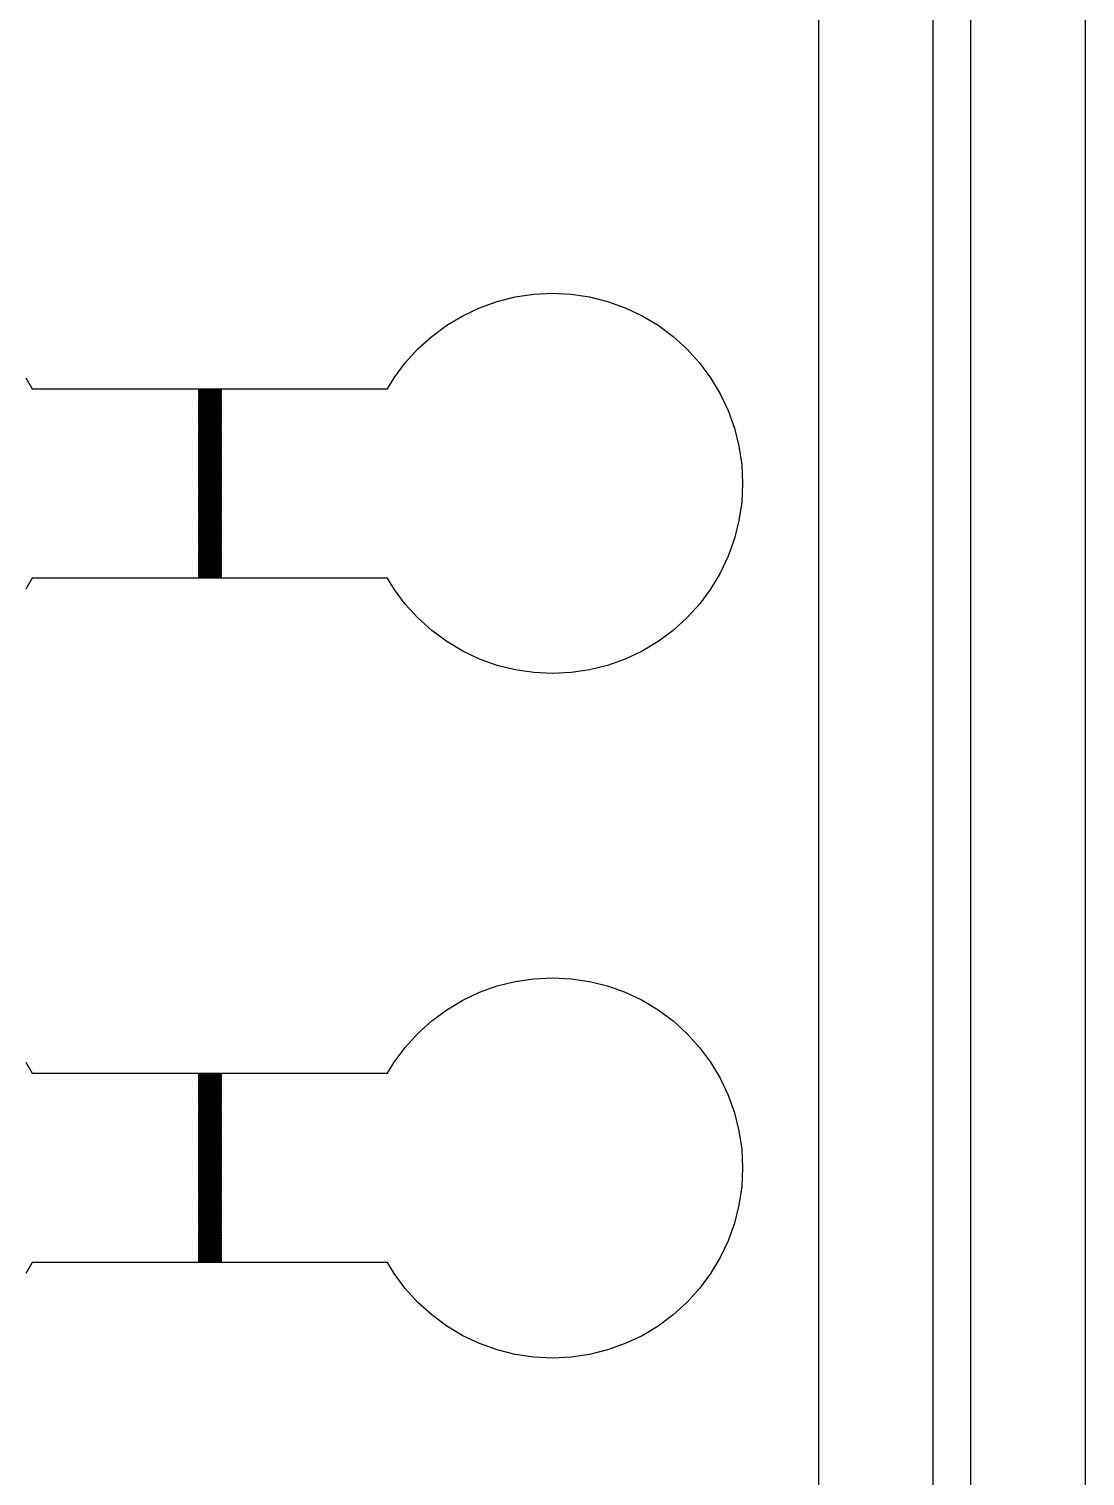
# Model space of a CAD drawing. Extents: x -16 to 132, y -40 to 113.
# Drawn here: x 98.81 to 113, y 37.27 to 56.73 of the extents above; entities that cross this region are included whole.
import ezdxf

# ---------------------------------------------------------------- set-up
doc = ezdxf.new("R2010")
doc.units = 0

msp = doc.modelspace()

# ---------------------------------------------------------------- linework, layer by layer
for p, q in [((112.997, 76.1837), (112.997, -2.55649)), ((111.463, -1.0226), (111.463, 74.6498)), ((110.952, 74.1385), (110.952, -0.51129)), ((109.418, 1.0226), (109.418, 72.6046)), ((105.097, 53.0651), (105.34, 53.1261)), ((105.34, 53.1261), (105.589, 53.1629)), ((105.589, 53.1629), (105.839, 53.1752)), ((105.839, 53.1752), (106.09, 53.1629)), ((106.09, 53.1629), (106.338, 53.1261)), ((106.338, 53.1261), (106.581, 53.0651)), ((104.634, 52.8733), (104.861, 52.9806)), ((104.861, 52.9806), (105.097, 53.0651)), ((106.581, 53.0651), (106.817, 52.9806)), ((106.817, 52.9806), (107.044, 52.8733)), ((104.217, 52.5949), (104.419, 52.7443)), ((104.419, 52.7443), (104.634, 52.8733)), ((107.044, 52.8733), (107.259, 52.7443)), ((107.259, 52.7443), (107.461, 52.5949)), ((104.031, 52.4264), (104.217, 52.5949)), ((107.461, 52.5949), (107.647, 52.4264)), ((103.863, 52.2405), (104.031, 52.4264)), ((107.647, 52.4264), (107.815, 52.2405)), ((103.713, 52.039), (103.863, 52.2405)), ((107.815, 52.2405), (107.965, 52.039)), ((98.7613, 52.039), (98.8495, 51.8918)), ((103.625, 51.8918), (103.713, 52.039)), ((107.965, 52.039), (108.094, 51.8238)), ((98.8495, 51.8918), (103.625, 51.8918)), ((101.391, 51.8816), (101.084, 51.8816)), ((101.084, 51.8816), (101.084, 51.8714)), ((101.084, 51.8714), (101.391, 51.8714)), ((101.391, 51.8611), (101.084, 51.8611)), ((101.084, 51.8611), (101.084, 51.8509)), ((101.084, 51.8509), (101.391, 51.8509)), ((101.391, 51.8407), (101.084, 51.8407)), ((101.084, 51.8407), (101.084, 51.8305)), ((101.084, 51.8305), (101.391, 51.8305)), ((101.391, 51.8202), (101.084, 51.8202)), ((101.084, 51.8202), (101.084, 51.81)), ((101.084, 51.81), (101.391, 51.81)), ((101.391, 51.7998), (101.084, 51.7998)), ((101.084, 51.7998), (101.084, 51.7896)), ((101.084, 51.7896), (101.391, 51.7896)), ((101.391, 51.7793), (101.084, 51.7793)), ((101.084, 51.7793), (101.084, 51.7691)), ((101.084, 51.7691), (101.391, 51.7691)), ((101.391, 51.7589), (101.084, 51.7589)), ((101.084, 51.7589), (101.084, 51.7487)), ((101.391, 51.8714), (101.391, 51.8816)), ((101.391, 51.8509), (101.391, 51.8611)), ((101.391, 51.8305), (101.391, 51.8407)), ((101.391, 51.81), (101.391, 51.8202)), ((101.391, 51.7896), (101.391, 51.7998)), ((101.391, 51.7691), (101.391, 51.7793)), ((101.391, 51.7487), (101.391, 51.7589)), ((108.094, 51.8238), (108.201, 51.597)), ((101.084, 51.7487), (101.391, 51.7487)), ((101.391, 51.7384), (101.084, 51.7384)), ((101.084, 51.7384), (101.084, 51.7282)), ((101.084, 51.7282), (101.391, 51.7282)), ((101.391, 51.718), (101.084, 51.718)), ((101.084, 51.718), (101.084, 51.7077)), ((101.084, 51.7077), (101.391, 51.7077)), ((101.391, 51.6975), (101.084, 51.6975)), ((101.084, 51.6975), (101.084, 51.6873)), ((101.084, 51.6873), (101.391, 51.6873)), ((101.391, 51.6771), (101.084, 51.6771)), ((101.084, 51.6771), (101.084, 51.6669)), ((101.084, 51.6669), (101.391, 51.6669)), ((101.391, 51.6566), (101.084, 51.6566)), ((101.084, 51.6566), (101.084, 51.6464)), ((101.084, 51.6464), (101.391, 51.6464)), ((101.391, 51.6362), (101.084, 51.6362)), ((101.084, 51.6362), (101.084, 51.6259)), ((101.084, 51.6259), (101.391, 51.6259)), ((101.391, 51.6157), (101.084, 51.6157)), ((101.084, 51.6157), (101.084, 51.6055)), ((101.084, 51.6055), (101.391, 51.6055)), ((101.391, 51.5953), (101.084, 51.5953)), ((101.084, 51.5953), (101.084, 51.585)), ((101.084, 51.585), (101.391, 51.585)), ((101.391, 51.5748), (101.084, 51.5748)), ((101.084, 51.5748), (101.084, 51.5646)), ((101.084, 51.5646), (101.391, 51.5646)), ((101.391, 51.7282), (101.391, 51.7384)), ((101.391, 51.7077), (101.391, 51.718)), ((101.391, 51.6873), (101.391, 51.6975)), ((101.391, 51.6669), (101.391, 51.6771)), ((101.391, 51.6464), (101.391, 51.6566)), ((101.391, 51.6259), (101.391, 51.6362)), ((101.391, 51.6055), (101.391, 51.6157)), ((101.391, 51.585), (101.391, 51.5953)), ((101.391, 51.5646), (101.391, 51.5748)), ((108.201, 51.597), (108.286, 51.3608)), ((101.391, 51.5544), (101.084, 51.5544)), ((101.084, 51.5544), (101.084, 51.5441)), ((101.084, 51.5441), (101.391, 51.5441)), ((101.391, 51.5339), (101.084, 51.5339)), ((101.084, 51.5339), (101.084, 51.5237)), ((101.084, 51.5237), (101.391, 51.5237)), ((101.391, 51.5135), (101.084, 51.5135)), ((101.084, 51.5135), (101.084, 51.5032)), ((101.084, 51.5032), (101.391, 51.5032)), ((101.391, 51.493), (101.084, 51.493)), ((101.084, 51.493), (101.084, 51.4828)), ((101.084, 51.4828), (101.391, 51.4828)), ((101.391, 51.4725), (101.084, 51.4725)), ((101.084, 51.4725), (101.084, 51.4623)), ((101.084, 51.4623), (101.391, 51.4623)), ((101.391, 51.4521), (101.084, 51.4521)), ((101.084, 51.4521), (101.084, 51.4419)), ((101.084, 51.4419), (101.391, 51.4419)), ((101.391, 51.4317), (101.084, 51.4317)), ((101.084, 51.4317), (101.084, 51.4214)), ((101.084, 51.4214), (101.391, 51.4214)), ((101.391, 51.4112), (101.084, 51.4112)), ((101.084, 51.4112), (101.084, 51.401)), ((101.084, 51.401), (101.391, 51.401)), ((101.391, 51.3907), (101.084, 51.3907)), ((101.084, 51.3907), (101.084, 51.3805)), ((101.084, 51.3805), (101.391, 51.3805)), ((101.391, 51.3703), (101.084, 51.3703)), ((101.084, 51.3703), (101.084, 51.3601)), ((101.391, 51.5441), (101.391, 51.5544)), ((101.391, 51.5237), (101.391, 51.5339)), ((101.391, 51.5032), (101.391, 51.5135)), ((101.391, 51.4828), (101.391, 51.493)), ((101.391, 51.4623), (101.391, 51.4725)), ((101.391, 51.4419), (101.391, 51.4521)), ((101.391, 51.4214), (101.391, 51.4317)), ((101.391, 51.401), (101.391, 51.4112)), ((101.391, 51.3805), (101.391, 51.3907)), ((101.391, 51.3601), (101.391, 51.3703)), ((101.084, 51.3601), (101.391, 51.3601)), ((101.391, 51.3499), (101.084, 51.3499)), ((101.084, 51.3499), (101.084, 51.3396)), ((101.084, 51.3396), (101.391, 51.3396)), ((101.391, 51.3294), (101.084, 51.3294)), ((101.084, 51.3294), (101.084, 51.3192)), ((101.084, 51.3192), (101.391, 51.3192)), ((101.391, 51.3089), (101.084, 51.3089)), ((101.084, 51.3089), (101.084, 51.2987)), ((101.084, 51.2987), (101.391, 51.2987)), ((101.391, 51.2885), (101.084, 51.2885)), ((101.084, 51.2885), (101.084, 51.2783)), ((101.084, 51.2783), (101.391, 51.2783)), ((101.391, 51.268), (101.084, 51.268)), ((101.084, 51.268), (101.084, 51.2578)), ((101.084, 51.2578), (101.391, 51.2578)), ((101.391, 51.2476), (101.084, 51.2476)), ((101.084, 51.2476), (101.084, 51.2374)), ((101.084, 51.2374), (101.391, 51.2374)), ((101.391, 51.2271), (101.084, 51.2271)), ((101.084, 51.2271), (101.084, 51.2169)), ((101.084, 51.2169), (101.391, 51.2169)), ((101.391, 51.2067), (101.084, 51.2067)), ((101.084, 51.2067), (101.084, 51.1964)), ((101.084, 51.1964), (101.391, 51.1964)), ((101.391, 51.1862), (101.084, 51.1862)), ((101.084, 51.1862), (101.084, 51.176)), ((101.084, 51.176), (101.391, 51.176)), ((101.391, 51.3396), (101.391, 51.3499)), ((101.391, 51.3192), (101.391, 51.3294)), ((101.391, 51.2987), (101.391, 51.3089)), ((101.391, 51.2783), (101.391, 51.2885)), ((101.391, 51.2578), (101.391, 51.268)), ((101.391, 51.2374), (101.391, 51.2476)), ((101.391, 51.2169), (101.391, 51.2271)), ((101.391, 51.1964), (101.391, 51.2067)), ((101.391, 51.176), (101.391, 51.1862)), ((108.286, 51.3608), (108.346, 51.1174)), ((101.391, 51.1658), (101.084, 51.1658)), ((101.084, 51.1658), (101.084, 51.1555)), ((101.084, 51.1555), (101.391, 51.1555)), ((101.391, 51.1453), (101.084, 51.1453)), ((101.084, 51.1453), (101.084, 51.1351)), ((101.084, 51.1351), (101.391, 51.1351)), ((101.391, 51.1249), (101.084, 51.1249)), ((101.084, 51.1249), (101.084, 51.1146)), ((101.084, 51.1146), (101.391, 51.1146)), ((101.391, 51.1044), (101.084, 51.1044)), ((101.084, 51.1044), (101.084, 51.0942)), ((101.084, 51.0942), (101.391, 51.0942)), ((101.391, 51.084), (101.084, 51.084)), ((101.084, 51.084), (101.084, 51.0737)), ((101.084, 51.0737), (101.391, 51.0737)), ((101.391, 51.0635), (101.084, 51.0635)), ((101.084, 51.0635), (101.084, 51.0533)), ((101.084, 51.0533), (101.391, 51.0533)), ((101.391, 51.0431), (101.084, 51.0431)), ((101.084, 51.0431), (101.084, 51.0328)), ((101.084, 51.0328), (101.391, 51.0328)), ((101.391, 51.0226), (101.084, 51.0226)), ((101.084, 51.0226), (101.084, 51.0124)), ((101.084, 51.0124), (101.391, 51.0124)), ((101.391, 51.0022), (101.084, 51.0022)), ((101.084, 51.0022), (101.084, 50.9919)), ((101.084, 50.9919), (101.391, 50.9919)), ((101.391, 50.9817), (101.084, 50.9817)), ((101.084, 50.9817), (101.084, 50.9715)), ((101.391, 51.1555), (101.391, 51.1658)), ((101.391, 51.1351), (101.391, 51.1453)), ((101.391, 51.1146), (101.391, 51.1249)), ((101.391, 51.0942), (101.391, 51.1044)), ((101.391, 51.0737), (101.391, 51.084)), ((101.391, 51.0533), (101.391, 51.0635)), ((101.391, 51.0328), (101.391, 51.0431)), ((101.391, 51.0124), (101.391, 51.0226)), ((101.391, 50.9919), (101.391, 51.0022)), ((101.391, 50.9715), (101.391, 50.9817)), ((108.346, 51.1174), (108.383, 50.8693)), ((101.084, 50.9715), (101.391, 50.9715)), ((101.391, 50.9613), (101.084, 50.9613)), ((101.084, 50.9613), (101.084, 50.951)), ((101.084, 50.951), (101.391, 50.951)), ((101.391, 50.9408), (101.084, 50.9408)), ((101.084, 50.9408), (101.084, 50.9306)), ((101.084, 50.9306), (101.391, 50.9306)), ((101.391, 50.9204), (101.084, 50.9204)), ((101.084, 50.9204), (101.084, 50.9101)), ((101.084, 50.9101), (101.391, 50.9101)), ((101.391, 50.8999), (101.084, 50.8999)), ((101.084, 50.8999), (101.084, 50.8897)), ((101.084, 50.8897), (101.391, 50.8897)), ((101.391, 50.8794), (101.084, 50.8794)), ((101.084, 50.8794), (101.084, 50.8692)), ((101.084, 50.8692), (101.391, 50.8692)), ((101.391, 50.859), (101.084, 50.859)), ((101.084, 50.859), (101.084, 50.8488)), ((101.084, 50.8488), (101.391, 50.8488)), ((101.391, 50.8385), (101.084, 50.8385)), ((101.084, 50.8385), (101.084, 50.8283)), ((101.084, 50.8283), (101.391, 50.8283)), ((101.391, 50.8181), (101.084, 50.8181)), ((101.084, 50.8181), (101.084, 50.8079)), ((101.084, 50.8079), (101.391, 50.8079)), ((101.391, 50.7976), (101.084, 50.7976)), ((101.084, 50.7976), (101.084, 50.7874)), ((101.084, 50.7874), (101.391, 50.7874)), ((101.391, 50.951), (101.391, 50.9613)), ((101.391, 50.9306), (101.391, 50.9408)), ((101.391, 50.9101), (101.391, 50.9204)), ((101.391, 50.8897), (101.391, 50.8999)), ((101.391, 50.8692), (101.391, 50.8794)), ((101.391, 50.8488), (101.391, 50.859)), ((101.391, 50.8283), (101.391, 50.8385)), ((101.391, 50.8079), (101.391, 50.8181)), ((101.391, 50.7874), (101.391, 50.7976)), ((108.383, 50.8693), (108.396, 50.6187)), ((101.391, 50.7772), (101.084, 50.7772)), ((101.084, 50.7772), (101.084, 50.767)), ((101.084, 50.767), (101.391, 50.767)), ((101.391, 50.7567), (101.084, 50.7567)), ((101.084, 50.7567), (101.084, 50.7465)), ((101.084, 50.7465), (101.391, 50.7465)), ((101.391, 50.7363), (101.084, 50.7363)), ((101.084, 50.7363), (101.084, 50.7261)), ((101.084, 50.7261), (101.391, 50.7261)), ((101.391, 50.7158), (101.084, 50.7158)), ((101.084, 50.7158), (101.084, 50.7056)), ((101.084, 50.7056), (101.391, 50.7056)), ((101.391, 50.6954), (101.084, 50.6954)), ((101.084, 50.6954), (101.084, 50.6852)), ((101.084, 50.6852), (101.391, 50.6852)), ((101.391, 50.6749), (101.084, 50.6749)), ((101.084, 50.6749), (101.084, 50.6647)), ((101.084, 50.6647), (101.391, 50.6647)), ((101.391, 50.6545), (101.084, 50.6545)), ((101.084, 50.6545), (101.084, 50.6443)), ((101.084, 50.6443), (101.391, 50.6443)), ((101.391, 50.634), (101.084, 50.634)), ((101.084, 50.634), (101.084, 50.6238)), ((101.084, 50.6238), (101.391, 50.6238)), ((101.391, 50.6136), (101.084, 50.6136)), ((101.084, 50.6136), (101.084, 50.6033)), ((101.084, 50.6033), (101.391, 50.6033)), ((101.391, 50.5931), (101.084, 50.5931)), ((101.084, 50.5931), (101.084, 50.5829)), ((101.391, 50.767), (101.391, 50.7772)), ((101.391, 50.7465), (101.391, 50.7567)), ((101.391, 50.7261), (101.391, 50.7363)), ((101.391, 50.7056), (101.391, 50.7158)), ((101.391, 50.6852), (101.391, 50.6954)), ((101.391, 50.6647), (101.391, 50.6749)), ((101.391, 50.6443), (101.391, 50.6545)), ((101.391, 50.6238), (101.391, 50.634)), ((101.391, 50.6033), (101.391, 50.6136)), ((101.391, 50.5829), (101.391, 50.5931)), ((108.396, 50.6187), (108.383, 50.3681)), ((101.084, 50.5829), (101.391, 50.5829)), ((101.391, 50.5727), (101.084, 50.5727)), ((101.084, 50.5727), (101.084, 50.5625)), ((101.084, 50.5625), (101.391, 50.5625)), ((101.391, 50.5522), (101.084, 50.5522)), ((101.084, 50.5522), (101.084, 50.542)), ((101.084, 50.542), (101.391, 50.542)), ((101.391, 50.5318), (101.084, 50.5318)), ((101.084, 50.5318), (101.084, 50.5216)), ((101.084, 50.5216), (101.391, 50.5216)), ((101.391, 50.5113), (101.084, 50.5113)), ((101.084, 50.5113), (101.084, 50.5011)), ((101.084, 50.5011), (101.391, 50.5011)), ((101.391, 50.4909), (101.084, 50.4909)), ((101.084, 50.4909), (101.084, 50.4807)), ((101.084, 50.4807), (101.391, 50.4807)), ((101.391, 50.4704), (101.084, 50.4704)), ((101.084, 50.4704), (101.084, 50.4602)), ((101.084, 50.4602), (101.391, 50.4602)), ((101.391, 50.45), (101.084, 50.45)), ((101.084, 50.45), (101.084, 50.4397)), ((101.084, 50.4397), (101.391, 50.4397)), ((101.391, 50.4295), (101.084, 50.4295)), ((101.084, 50.4295), (101.084, 50.4193)), ((101.084, 50.4193), (101.391, 50.4193)), ((101.391, 50.4091), (101.084, 50.4091)), ((101.084, 50.4091), (101.084, 50.3988)), ((101.084, 50.3988), (101.391, 50.3988)), ((101.391, 50.5625), (101.391, 50.5727)), ((101.391, 50.542), (101.391, 50.5522)), ((101.391, 50.5216), (101.391, 50.5318)), ((101.391, 50.5011), (101.391, 50.5113)), ((101.391, 50.4807), (101.391, 50.4909)), ((101.391, 50.4602), (101.391, 50.4704)), ((101.391, 50.4397), (101.391, 50.45)), ((101.391, 50.4193), (101.391, 50.4295)), ((101.391, 50.3988), (101.391, 50.4091)), ((101.391, 50.3886), (101.084, 50.3886)), ((101.084, 50.3886), (101.084, 50.3784)), ((101.084, 50.3784), (101.391, 50.3784)), ((101.391, 50.3682), (101.084, 50.3682)), ((101.084, 50.3682), (101.084, 50.3579)), ((101.084, 50.3579), (101.391, 50.3579)), ((101.391, 50.3477), (101.084, 50.3477)), ((101.084, 50.3477), (101.084, 50.3375)), ((101.084, 50.3375), (101.391, 50.3375)), ((101.391, 50.3273), (101.084, 50.3273)), ((101.084, 50.3273), (101.084, 50.317)), ((101.084, 50.317), (101.391, 50.317)), ((101.391, 50.3068), (101.084, 50.3068)), ((101.084, 50.3068), (101.084, 50.2966)), ((101.084, 50.2966), (101.391, 50.2966)), ((101.391, 50.2863), (101.084, 50.2863)), ((101.084, 50.2863), (101.084, 50.2761)), ((101.084, 50.2761), (101.391, 50.2761)), ((101.391, 50.2659), (101.084, 50.2659)), ((101.084, 50.2659), (101.084, 50.2557)), ((101.084, 50.2557), (101.391, 50.2557)), ((101.391, 50.2455), (101.084, 50.2455)), ((101.084, 50.2455), (101.084, 50.2352)), ((101.084, 50.2352), (101.391, 50.2352)), ((101.391, 50.225), (101.084, 50.225)), ((101.084, 50.225), (101.084, 50.2148)), ((101.084, 50.2148), (101.391, 50.2148)), ((101.391, 50.2045), (101.084, 50.2045)), ((101.084, 50.2045), (101.084, 50.1943)), ((101.391, 50.3784), (101.391, 50.3886)), ((101.391, 50.3579), (101.391, 50.3682)), ((101.391, 50.3375), (101.391, 50.3477)), ((101.391, 50.317), (101.391, 50.3273)), ((101.391, 50.2966), (101.391, 50.3068)), ((101.391, 50.2761), (101.391, 50.2863)), ((101.391, 50.2557), (101.391, 50.2659)), ((101.391, 50.2352), (101.391, 50.2455)), ((101.391, 50.2148), (101.391, 50.225)), ((101.391, 50.1943), (101.391, 50.2045)), ((108.383, 50.3681), (108.346, 50.1199)), ((101.084, 50.1943), (101.391, 50.1943)), ((101.391, 50.1841), (101.084, 50.1841)), ((101.084, 50.1841), (101.084, 50.1739)), ((101.084, 50.1739), (101.391, 50.1739)), ((101.391, 50.1637), (101.084, 50.1637)), ((101.084, 50.1637), (101.084, 50.1534)), ((101.084, 50.1534), (101.391, 50.1534)), ((101.391, 50.1432), (101.084, 50.1432)), ((101.084, 50.1432), (101.084, 50.133)), ((101.084, 50.133), (101.391, 50.133)), ((101.391, 50.1227), (101.084, 50.1227)), ((101.084, 50.1227), (101.084, 50.1125)), ((101.084, 50.1125), (101.391, 50.1125)), ((101.391, 50.1023), (101.084, 50.1023)), ((101.084, 50.1023), (101.084, 50.0921)), ((101.084, 50.0921), (101.391, 50.0921)), ((101.391, 50.0818), (101.084, 50.0818)), ((101.084, 50.0818), (101.084, 50.0716)), ((101.084, 50.0716), (101.391, 50.0716)), ((101.391, 50.0614), (101.084, 50.0614)), ((101.084, 50.0614), (101.084, 50.0512)), ((101.084, 50.0512), (101.391, 50.0512)), ((101.391, 50.0409), (101.084, 50.0409)), ((101.084, 50.0409), (101.084, 50.0307)), ((101.084, 50.0307), (101.391, 50.0307)), ((101.391, 50.0205), (101.084, 50.0205)), ((101.084, 50.0205), (101.084, 50.0103)), ((101.084, 50.0103), (101.391, 50.0103)), ((101.391, 50), (101.084, 50)), ((101.084, 50), (101.084, 49.9898)), ((101.391, 50.1739), (101.391, 50.1841)), ((101.391, 50.1534), (101.391, 50.1637)), ((101.391, 50.133), (101.391, 50.1432)), ((101.391, 50.1125), (101.391, 50.1227)), ((101.391, 50.0921), (101.391, 50.1023)), ((101.391, 50.0716), (101.391, 50.0818)), ((101.391, 50.0512), (101.391, 50.0614)), ((101.391, 50.0307), (101.391, 50.0409)), ((101.391, 50.0103), (101.391, 50.0205)), ((101.391, 49.9898), (101.391, 50)), ((108.346, 50.1199), (108.286, 49.8766)), ((101.084, 49.9898), (101.391, 49.9898)), ((101.391, 49.9796), (101.084, 49.9796)), ((101.084, 49.9796), (101.084, 49.9693)), ((101.084, 49.9693), (101.391, 49.9693)), ((101.391, 49.9591), (101.084, 49.9591)), ((101.084, 49.9591), (101.084, 49.9489)), ((101.084, 49.9489), (101.391, 49.9489)), ((101.391, 49.9387), (101.084, 49.9387)), ((101.084, 49.9387), (101.084, 49.9285)), ((101.084, 49.9285), (101.391, 49.9285)), ((101.391, 49.9182), (101.084, 49.9182)), ((101.084, 49.9182), (101.084, 49.908)), ((101.084, 49.908), (101.391, 49.908)), ((101.391, 49.8978), (101.084, 49.8978)), ((101.084, 49.8978), (101.084, 49.8875)), ((101.084, 49.8875), (101.391, 49.8875)), ((101.391, 49.8773), (101.084, 49.8773)), ((101.084, 49.8773), (101.084, 49.8671)), ((101.084, 49.8671), (101.391, 49.8671)), ((101.391, 49.8569), (101.084, 49.8569)), ((101.084, 49.8569), (101.084, 49.8466)), ((101.084, 49.8466), (101.391, 49.8466)), ((101.391, 49.8364), (101.084, 49.8364)), ((101.084, 49.8364), (101.084, 49.8262)), ((101.084, 49.8262), (101.391, 49.8262)), ((101.391, 49.816), (101.084, 49.816)), ((101.084, 49.816), (101.084, 49.8057)), ((101.084, 49.8057), (101.391, 49.8057)), ((101.391, 49.9693), (101.391, 49.9796)), ((101.391, 49.9489), (101.391, 49.9591)), ((101.391, 49.9285), (101.391, 49.9387)), ((101.391, 49.908), (101.391, 49.9182)), ((101.391, 49.8875), (101.391, 49.8978)), ((101.391, 49.8671), (101.391, 49.8773)), ((101.391, 49.8466), (101.391, 49.8569)), ((101.391, 49.8262), (101.391, 49.8364)), ((101.391, 49.8057), (101.391, 49.816)), ((108.286, 49.8766), (108.201, 49.6404)), ((101.391, 49.7955), (101.084, 49.7955)), ((101.084, 49.7955), (101.084, 49.7853)), ((101.084, 49.7853), (101.391, 49.7853)), ((101.391, 49.7751), (101.084, 49.7751)), ((101.084, 49.7751), (101.084, 49.7648)), ((101.084, 49.7648), (101.391, 49.7648)), ((101.391, 49.7546), (101.084, 49.7546)), ((101.084, 49.7546), (101.084, 49.7444)), ((101.084, 49.7444), (101.391, 49.7444)), ((101.391, 49.7341), (101.084, 49.7341)), ((101.084, 49.7341), (101.084, 49.7239)), ((101.084, 49.7239), (101.391, 49.7239)), ((101.391, 49.7137), (101.084, 49.7137)), ((101.084, 49.7137), (101.084, 49.7035)), ((101.084, 49.7035), (101.391, 49.7035)), ((101.391, 49.6932), (101.084, 49.6932)), ((101.084, 49.6932), (101.084, 49.683)), ((101.084, 49.683), (101.391, 49.683)), ((101.391, 49.6728), (101.084, 49.6728)), ((101.084, 49.6728), (101.084, 49.6626)), ((101.084, 49.6626), (101.391, 49.6626)), ((101.391, 49.6523), (101.084, 49.6523)), ((101.084, 49.6523), (101.084, 49.6421)), ((101.084, 49.6421), (101.391, 49.6421)), ((101.391, 49.6319), (101.084, 49.6319)), ((101.084, 49.6319), (101.084, 49.6217)), ((101.084, 49.6217), (101.391, 49.6217)), ((101.391, 49.6115), (101.084, 49.6115)), ((101.084, 49.6115), (101.084, 49.6012)), ((101.391, 49.7853), (101.391, 49.7955)), ((101.391, 49.7648), (101.391, 49.7751)), ((101.391, 49.7444), (101.391, 49.7546)), ((101.391, 49.7239), (101.391, 49.7341)), ((101.391, 49.7035), (101.391, 49.7137)), ((101.391, 49.683), (101.391, 49.6932)), ((101.391, 49.6626), (101.391, 49.6728)), ((101.391, 49.6421), (101.391, 49.6523)), ((101.391, 49.6217), (101.391, 49.6319)), ((101.391, 49.6012), (101.391, 49.6115)), ((108.201, 49.6404), (108.094, 49.4136)), ((101.084, 49.6012), (101.391, 49.6012)), ((101.391, 49.591), (101.084, 49.591)), ((101.084, 49.591), (101.084, 49.5807)), ((101.084, 49.5807), (101.391, 49.5807)), ((101.391, 49.5705), (101.084, 49.5705)), ((101.084, 49.5705), (101.084, 49.5603)), ((101.084, 49.5603), (101.391, 49.5603)), ((101.391, 49.5501), (101.084, 49.5501)), ((101.084, 49.5501), (101.084, 49.5399)), ((101.084, 49.5399), (101.391, 49.5399)), ((101.391, 49.5296), (101.084, 49.5296)), ((101.084, 49.5296), (101.084, 49.5194)), ((101.084, 49.5194), (101.391, 49.5194)), ((101.391, 49.5092), (101.084, 49.5092)), ((101.084, 49.5092), (101.084, 49.499)), ((101.084, 49.499), (101.391, 49.499)), ((101.391, 49.4887), (101.084, 49.4887)), ((101.084, 49.4887), (101.084, 49.4785)), ((101.084, 49.4785), (101.391, 49.4785)), ((101.391, 49.4683), (101.084, 49.4683)), ((101.084, 49.4683), (101.084, 49.4581)), ((101.084, 49.4581), (101.391, 49.4581)), ((101.391, 49.4478), (101.084, 49.4478)), ((101.084, 49.4478), (101.084, 49.4376)), ((101.084, 49.4376), (101.391, 49.4376)), ((101.391, 49.4274), (101.084, 49.4274)), ((101.084, 49.4274), (101.084, 49.4171)), ((101.084, 49.4171), (101.391, 49.4171)), ((101.391, 49.5807), (101.391, 49.591)), ((101.391, 49.5603), (101.391, 49.5705)), ((101.391, 49.5399), (101.391, 49.5501)), ((101.391, 49.5194), (101.391, 49.5296)), ((101.391, 49.499), (101.391, 49.5092)), ((101.391, 49.4785), (101.391, 49.4887)), ((101.391, 49.4581), (101.391, 49.4683)), ((101.391, 49.4376), (101.391, 49.4478)), ((101.391, 49.4171), (101.391, 49.4274)), ((98.8495, 49.3456), (98.7613, 49.1984)), ((103.625, 49.3456), (98.8495, 49.3456)), ((101.391, 49.4069), (101.084, 49.4069)), ((101.084, 49.4069), (101.084, 49.3967)), ((101.084, 49.3967), (101.391, 49.3967)), ((101.391, 49.3865), (101.084, 49.3865)), ((101.084, 49.3865), (101.084, 49.3762)), ((101.084, 49.3762), (101.391, 49.3762)), ((101.391, 49.366), (101.084, 49.366)), ((101.084, 49.366), (101.084, 49.3558)), ((101.084, 49.3558), (101.391, 49.3558)), ((101.391, 49.3967), (101.391, 49.4069)), ((101.391, 49.3762), (101.391, 49.3865)), ((101.391, 49.3558), (101.391, 49.366)), ((103.713, 49.1984), (103.625, 49.3456)), ((108.094, 49.4136), (107.965, 49.1984)), ((103.863, 48.9969), (103.713, 49.1984)), ((107.965, 49.1984), (107.815, 48.9969)), ((104.031, 48.811), (103.863, 48.9969)), ((107.815, 48.9969), (107.647, 48.811)), ((104.217, 48.6425), (104.031, 48.811)), ((104.419, 48.4931), (104.217, 48.6425)), ((107.461, 48.6425), (107.259, 48.4931)), ((107.647, 48.811), (107.461, 48.6425)), ((104.634, 48.3641), (104.419, 48.4931)), ((107.259, 48.4931), (107.044, 48.3641)), ((104.861, 48.2568), (104.634, 48.3641)), ((105.097, 48.1723), (104.861, 48.2568)), ((106.817, 48.2568), (106.581, 48.1723)), ((107.044, 48.3641), (106.817, 48.2568)), ((105.34, 48.1113), (105.097, 48.1723)), ((105.589, 48.0745), (105.34, 48.1113)), ((105.839, 48.0622), (105.589, 48.0745)), ((106.09, 48.0745), (105.839, 48.0622)), ((106.338, 48.1113), (106.09, 48.0745)), ((106.581, 48.1723), (106.338, 48.1113)), ((105.589, 43.9595), (105.839, 43.9718)), ((105.839, 43.9718), (106.09, 43.9595)), ((104.634, 43.6699), (104.861, 43.7772)), ((104.861, 43.7772), (105.097, 43.8617)), ((105.097, 43.8617), (105.34, 43.9227)), ((105.34, 43.9227), (105.589, 43.9595)), ((106.09, 43.9595), (106.338, 43.9227)), ((106.338, 43.9227), (106.581, 43.8617)), ((106.581, 43.8617), (106.817, 43.7772)), ((106.817, 43.7772), (107.044, 43.6699)), ((104.419, 43.5409), (104.634, 43.6699)), ((107.044, 43.6699), (107.259, 43.5409)), ((104.031, 43.223), (104.217, 43.3915)), ((104.217, 43.3915), (104.419, 43.5409)), ((107.259, 43.5409), (107.461, 43.3915)), ((107.461, 43.3915), (107.647, 43.223)), ((103.863, 43.0371), (104.031, 43.223)), ((107.647, 43.223), (107.815, 43.0371)), ((103.713, 42.8356), (103.863, 43.0371)), ((107.815, 43.0371), (107.965, 42.8356)), ((98.7613, 42.8356), (98.8495, 42.6884)), ((103.625, 42.6884), (103.713, 42.8356)), ((107.965, 42.8356), (108.094, 42.6204)), ((98.8495, 42.6884), (103.625, 42.6884)), ((101.391, 42.6782), (101.084, 42.6782)), ((101.084, 42.6782), (101.084, 42.668)), ((101.084, 42.668), (101.391, 42.668)), ((101.391, 42.6577), (101.084, 42.6577)), ((101.084, 42.6577), (101.084, 42.6475)), ((101.084, 42.6475), (101.391, 42.6475)), ((101.391, 42.6373), (101.084, 42.6373)), ((101.084, 42.6373), (101.084, 42.6271)), ((101.084, 42.6271), (101.391, 42.6271)), ((101.391, 42.6168), (101.084, 42.6168)), ((101.084, 42.6168), (101.084, 42.6066)), ((101.391, 42.668), (101.391, 42.6782)), ((101.391, 42.6475), (101.391, 42.6577)), ((101.391, 42.6271), (101.391, 42.6373)), ((101.391, 42.6066), (101.391, 42.6168)), ((108.094, 42.6204), (108.201, 42.3936)), ((101.084, 42.6066), (101.391, 42.6066)), ((101.391, 42.5964), (101.084, 42.5964)), ((101.084, 42.5964), (101.084, 42.5862)), ((101.084, 42.5862), (101.391, 42.5862)), ((101.391, 42.5759), (101.084, 42.5759)), ((101.084, 42.5759), (101.084, 42.5657)), ((101.084, 42.5657), (101.391, 42.5657)), ((101.391, 42.5555), (101.084, 42.5555)), ((101.084, 42.5555), (101.084, 42.5453)), ((101.084, 42.5453), (101.391, 42.5453)), ((101.391, 42.535), (101.084, 42.535)), ((101.084, 42.535), (101.084, 42.5248)), ((101.084, 42.5248), (101.391, 42.5248)), ((101.391, 42.5146), (101.084, 42.5146)), ((101.084, 42.5146), (101.084, 42.5043)), ((101.084, 42.5043), (101.391, 42.5043)), ((101.391, 42.4941), (101.084, 42.4941)), ((101.084, 42.4941), (101.084, 42.4839)), ((101.084, 42.4839), (101.391, 42.4839)), ((101.391, 42.4737), (101.084, 42.4737)), ((101.084, 42.4737), (101.084, 42.4635)), ((101.084, 42.4635), (101.391, 42.4635)), ((101.391, 42.4532), (101.084, 42.4532)), ((101.084, 42.4532), (101.084, 42.443)), ((101.084, 42.443), (101.391, 42.443)), ((101.391, 42.4328), (101.084, 42.4328)), ((101.084, 42.4328), (101.084, 42.4225)), ((101.084, 42.4225), (101.391, 42.4225)), ((101.391, 42.5862), (101.391, 42.5964)), ((101.391, 42.5657), (101.391, 42.5759)), ((101.391, 42.5453), (101.391, 42.5555)), ((101.391, 42.5248), (101.391, 42.535)), ((101.391, 42.5043), (101.391, 42.5146)), ((101.391, 42.4839), (101.391, 42.4941)), ((101.391, 42.4635), (101.391, 42.4737)), ((101.391, 42.443), (101.391, 42.4532)), ((101.391, 42.4225), (101.391, 42.4328)), ((101.391, 42.4123), (101.084, 42.4123)), ((101.084, 42.4123), (101.084, 42.4021)), ((101.084, 42.4021), (101.391, 42.4021)), ((101.391, 42.3919), (101.084, 42.3919)), ((101.084, 42.3919), (101.084, 42.3816)), ((101.084, 42.3816), (101.391, 42.3816)), ((101.391, 42.3714), (101.084, 42.3714)), ((101.084, 42.3714), (101.084, 42.3612)), ((101.084, 42.3612), (101.391, 42.3612)), ((101.391, 42.351), (101.084, 42.351)), ((101.084, 42.351), (101.084, 42.3407)), ((101.084, 42.3407), (101.391, 42.3407)), ((101.391, 42.3305), (101.084, 42.3305)), ((101.084, 42.3305), (101.084, 42.3203)), ((101.084, 42.3203), (101.391, 42.3203)), ((101.391, 42.3101), (101.084, 42.3101)), ((101.084, 42.3101), (101.084, 42.2998)), ((101.084, 42.2998), (101.391, 42.2998)), ((101.391, 42.2896), (101.084, 42.2896)), ((101.084, 42.2896), (101.084, 42.2794)), ((101.084, 42.2794), (101.391, 42.2794)), ((101.391, 42.2691), (101.084, 42.2691)), ((101.084, 42.2691), (101.084, 42.2589)), ((101.084, 42.2589), (101.391, 42.2589)), ((101.391, 42.2487), (101.084, 42.2487)), ((101.084, 42.2487), (101.084, 42.2385)), ((101.084, 42.2385), (101.391, 42.2385)), ((101.391, 42.2283), (101.084, 42.2283)), ((101.084, 42.2283), (101.084, 42.218)), ((101.084, 42.218), (101.391, 42.218)), ((101.391, 42.4021), (101.391, 42.4123)), ((101.391, 42.3816), (101.391, 42.3919)), ((101.391, 42.3612), (101.391, 42.3714)), ((101.391, 42.3407), (101.391, 42.351)), ((101.391, 42.3203), (101.391, 42.3305)), ((101.391, 42.2998), (101.391, 42.3101)), ((101.391, 42.2794), (101.391, 42.2896)), ((101.391, 42.2589), (101.391, 42.2691)), ((101.391, 42.2385), (101.391, 42.2487)), ((101.391, 42.218), (101.391, 42.2283)), ((108.201, 42.3936), (108.286, 42.1574)), ((101.391, 42.2078), (101.084, 42.2078)), ((101.084, 42.2078), (101.084, 42.1976)), ((101.084, 42.1976), (101.391, 42.1976)), ((101.391, 42.1873), (101.084, 42.1873)), ((101.084, 42.1873), (101.084, 42.1771)), ((101.084, 42.1771), (101.391, 42.1771)), ((101.391, 42.1669), (101.084, 42.1669)), ((101.084, 42.1669), (101.084, 42.1567)), ((101.084, 42.1567), (101.391, 42.1567)), ((101.391, 42.1465), (101.084, 42.1465)), ((101.084, 42.1465), (101.084, 42.1362)), ((101.084, 42.1362), (101.391, 42.1362)), ((101.391, 42.126), (101.084, 42.126)), ((101.084, 42.126), (101.084, 42.1158)), ((101.084, 42.1158), (101.391, 42.1158)), ((101.391, 42.1055), (101.084, 42.1055)), ((101.084, 42.1055), (101.084, 42.0953)), ((101.084, 42.0953), (101.391, 42.0953)), ((101.391, 42.0851), (101.084, 42.0851)), ((101.084, 42.0851), (101.084, 42.0749)), ((101.084, 42.0749), (101.391, 42.0749)), ((101.391, 42.0646), (101.084, 42.0646)), ((101.084, 42.0646), (101.084, 42.0544)), ((101.084, 42.0544), (101.391, 42.0544)), ((101.391, 42.0442), (101.084, 42.0442)), ((101.084, 42.0442), (101.084, 42.034)), ((101.084, 42.034), (101.391, 42.034)), ((101.391, 42.0237), (101.084, 42.0237)), ((101.084, 42.0237), (101.084, 42.0135)), ((101.391, 42.1976), (101.391, 42.2078)), ((101.391, 42.1771), (101.391, 42.1873)), ((101.391, 42.1567), (101.391, 42.1669)), ((101.391, 42.1362), (101.391, 42.1465)), ((101.391, 42.1158), (101.391, 42.126)), ((101.391, 42.0953), (101.391, 42.1055)), ((101.391, 42.0749), (101.391, 42.0851)), ((101.391, 42.0544), (101.391, 42.0646)), ((101.391, 42.034), (101.391, 42.0442)), ((101.391, 42.0135), (101.391, 42.0237)), ((108.286, 42.1574), (108.346, 41.914)), ((101.084, 42.0135), (101.391, 42.0135)), ((101.391, 42.0033), (101.084, 42.0033)), ((101.084, 42.0033), (101.084, 41.993)), ((101.084, 41.993), (101.391, 41.993)), ((101.391, 41.9828), (101.084, 41.9828)), ((101.084, 41.9828), (101.084, 41.9726)), ((101.084, 41.9726), (101.391, 41.9726)), ((101.391, 41.9624), (101.084, 41.9624)), ((101.084, 41.9624), (101.084, 41.9521)), ((101.084, 41.9521), (101.391, 41.9521)), ((101.391, 41.9419), (101.084, 41.9419)), ((101.084, 41.9419), (101.084, 41.9317)), ((101.084, 41.9317), (101.391, 41.9317)), ((101.391, 41.9215), (101.084, 41.9215)), ((101.084, 41.9215), (101.084, 41.9112)), ((101.084, 41.9112), (101.391, 41.9112)), ((101.391, 41.901), (101.084, 41.901)), ((101.084, 41.901), (101.084, 41.8908)), ((101.084, 41.8908), (101.391, 41.8908)), ((101.391, 41.8806), (101.084, 41.8806)), ((101.084, 41.8806), (101.084, 41.8703)), ((101.084, 41.8703), (101.391, 41.8703)), ((101.391, 41.8601), (101.084, 41.8601)), ((101.084, 41.8601), (101.084, 41.8499)), ((101.084, 41.8499), (101.391, 41.8499)), ((101.391, 41.8397), (101.084, 41.8397)), ((101.084, 41.8397), (101.084, 41.8294)), ((101.084, 41.8294), (101.391, 41.8294)), ((101.391, 41.993), (101.391, 42.0033)), ((101.391, 41.9726), (101.391, 41.9828)), ((101.391, 41.9521), (101.391, 41.9624)), ((101.391, 41.9317), (101.391, 41.9419)), ((101.391, 41.9112), (101.391, 41.9215)), ((101.391, 41.8908), (101.391, 41.901)), ((101.391, 41.8703), (101.391, 41.8806)), ((101.391, 41.8499), (101.391, 41.8601)), ((101.391, 41.8294), (101.391, 41.8397)), ((108.346, 41.914), (108.383, 41.6659)), ((101.391, 41.8192), (101.084, 41.8192)), ((101.084, 41.8192), (101.084, 41.809)), ((101.084, 41.809), (101.391, 41.809)), ((101.391, 41.7988), (101.084, 41.7988)), ((101.084, 41.7988), (101.084, 41.7885)), ((101.084, 41.7885), (101.391, 41.7885)), ((101.391, 41.7783), (101.084, 41.7783)), ((101.084, 41.7783), (101.084, 41.7681)), ((101.084, 41.7681), (101.391, 41.7681)), ((101.391, 41.7579), (101.084, 41.7579)), ((101.084, 41.7579), (101.084, 41.7476)), ((101.084, 41.7476), (101.391, 41.7476)), ((101.391, 41.7374), (101.084, 41.7374)), ((101.084, 41.7374), (101.084, 41.7272)), ((101.084, 41.7272), (101.391, 41.7272)), ((101.391, 41.717), (101.084, 41.717)), ((101.084, 41.717), (101.084, 41.7067)), ((101.084, 41.7067), (101.391, 41.7067)), ((101.391, 41.6965), (101.084, 41.6965)), ((101.084, 41.6965), (101.084, 41.6863)), ((101.084, 41.6863), (101.391, 41.6863)), ((101.391, 41.676), (101.084, 41.676)), ((101.084, 41.676), (101.084, 41.6658)), ((101.084, 41.6658), (101.391, 41.6658)), ((101.391, 41.6556), (101.084, 41.6556)), ((101.084, 41.6556), (101.084, 41.6454)), ((101.084, 41.6454), (101.391, 41.6454)), ((101.391, 41.6351), (101.084, 41.6351)), ((101.084, 41.6351), (101.084, 41.6249)), ((101.391, 41.809), (101.391, 41.8192)), ((101.391, 41.7885), (101.391, 41.7988)), ((101.391, 41.7681), (101.391, 41.7783)), ((101.391, 41.7476), (101.391, 41.7579)), ((101.391, 41.7272), (101.391, 41.7374)), ((101.391, 41.7067), (101.391, 41.717)), ((101.391, 41.6863), (101.391, 41.6965)), ((101.391, 41.6658), (101.391, 41.676)), ((101.391, 41.6454), (101.391, 41.6556)), ((101.391, 41.6249), (101.391, 41.6351)), ((108.383, 41.6659), (108.396, 41.4153)), ((101.084, 41.6249), (101.391, 41.6249)), ((101.391, 41.6147), (101.084, 41.6147)), ((101.084, 41.6147), (101.084, 41.6045)), ((101.084, 41.6045), (101.391, 41.6045)), ((101.391, 41.5942), (101.084, 41.5942)), ((101.084, 41.5942), (101.084, 41.584)), ((101.084, 41.584), (101.391, 41.584)), ((101.391, 41.5738), (101.084, 41.5738)), ((101.084, 41.5738), (101.084, 41.5636)), ((101.084, 41.5636), (101.391, 41.5636)), ((101.391, 41.5533), (101.084, 41.5533)), ((101.084, 41.5533), (101.084, 41.5431)), ((101.084, 41.5431), (101.391, 41.5431)), ((101.391, 41.5329), (101.084, 41.5329)), ((101.084, 41.5329), (101.084, 41.5227)), ((101.084, 41.5227), (101.391, 41.5227)), ((101.391, 41.5124), (101.084, 41.5124)), ((101.084, 41.5124), (101.084, 41.5022)), ((101.084, 41.5022), (101.391, 41.5022)), ((101.391, 41.492), (101.084, 41.492)), ((101.084, 41.492), (101.084, 41.4818)), ((101.084, 41.4818), (101.391, 41.4818)), ((101.391, 41.4715), (101.084, 41.4715)), ((101.084, 41.4715), (101.084, 41.4613)), ((101.084, 41.4613), (101.391, 41.4613)), ((101.391, 41.4511), (101.084, 41.4511)), ((101.084, 41.4511), (101.084, 41.4409)), ((101.084, 41.4409), (101.391, 41.4409)), ((101.391, 41.6045), (101.391, 41.6147)), ((101.391, 41.584), (101.391, 41.5942)), ((101.391, 41.5636), (101.391, 41.5738)), ((101.391, 41.5431), (101.391, 41.5533)), ((101.391, 41.5227), (101.391, 41.5329)), ((101.391, 41.5022), (101.391, 41.5124)), ((101.391, 41.4818), (101.391, 41.492)), ((101.391, 41.4613), (101.391, 41.4715)), ((101.391, 41.4409), (101.391, 41.4511)), ((101.391, 41.4306), (101.084, 41.4306)), ((101.084, 41.4306), (101.084, 41.4204)), ((101.084, 41.4204), (101.391, 41.4204)), ((101.391, 41.4102), (101.084, 41.4102)), ((101.084, 41.4102), (101.084, 41.3999)), ((101.084, 41.3999), (101.391, 41.3999)), ((101.391, 41.3897), (101.084, 41.3897)), ((101.084, 41.3897), (101.084, 41.3795)), ((101.084, 41.3795), (101.391, 41.3795)), ((101.391, 41.3693), (101.084, 41.3693)), ((101.084, 41.3693), (101.084, 41.3591)), ((101.084, 41.3591), (101.391, 41.3591)), ((101.391, 41.3488), (101.084, 41.3488)), ((101.084, 41.3488), (101.084, 41.3386)), ((101.084, 41.3386), (101.391, 41.3386)), ((101.391, 41.3284), (101.084, 41.3284)), ((101.084, 41.3284), (101.084, 41.3182)), ((101.084, 41.3182), (101.391, 41.3182)), ((101.391, 41.3079), (101.084, 41.3079)), ((101.084, 41.3079), (101.084, 41.2977)), ((101.084, 41.2977), (101.391, 41.2977)), ((101.391, 41.2875), (101.084, 41.2875)), ((101.084, 41.2875), (101.084, 41.2773)), ((101.084, 41.2773), (101.391, 41.2773)), ((101.391, 41.267), (101.084, 41.267)), ((101.084, 41.267), (101.084, 41.2568)), ((101.084, 41.2568), (101.391, 41.2568)), ((101.391, 41.2466), (101.084, 41.2466)), ((101.084, 41.2466), (101.084, 41.2363)), ((101.391, 41.4204), (101.391, 41.4306)), ((101.391, 41.3999), (101.391, 41.4102)), ((101.391, 41.3795), (101.391, 41.3897)), ((101.391, 41.3591), (101.391, 41.3693)), ((101.391, 41.3386), (101.391, 41.3488)), ((101.391, 41.3182), (101.391, 41.3284)), ((101.391, 41.2977), (101.391, 41.3079)), ((101.391, 41.2773), (101.391, 41.2875)), ((101.391, 41.2568), (101.391, 41.267)), ((101.391, 41.2363), (101.391, 41.2466)), ((108.396, 41.4153), (108.383, 41.1647)), ((101.084, 41.2363), (101.391, 41.2363)), ((101.391, 41.2261), (101.084, 41.2261)), ((101.084, 41.2261), (101.084, 41.2159)), ((101.084, 41.2159), (101.391, 41.2159)), ((101.391, 41.2057), (101.084, 41.2057)), ((101.084, 41.2057), (101.084, 41.1954)), ((101.084, 41.1954), (101.391, 41.1954)), ((101.391, 41.1852), (101.084, 41.1852)), ((101.084, 41.1852), (101.084, 41.175)), ((101.084, 41.175), (101.391, 41.175)), ((101.391, 41.1648), (101.084, 41.1648)), ((101.084, 41.1648), (101.084, 41.1545)), ((101.084, 41.1545), (101.391, 41.1545)), ((101.391, 41.1443), (101.084, 41.1443)), ((101.084, 41.1443), (101.084, 41.1341)), ((101.084, 41.1341), (101.391, 41.1341)), ((101.391, 41.1239), (101.084, 41.1239)), ((101.084, 41.1239), (101.084, 41.1136)), ((101.084, 41.1136), (101.391, 41.1136)), ((101.391, 41.1034), (101.084, 41.1034)), ((101.084, 41.1034), (101.084, 41.0932)), ((101.084, 41.0932), (101.391, 41.0932)), ((101.391, 41.0829), (101.084, 41.0829)), ((101.084, 41.0829), (101.084, 41.0727)), ((101.084, 41.0727), (101.391, 41.0727)), ((101.391, 41.0625), (101.084, 41.0625)), ((101.084, 41.0625), (101.084, 41.0523)), ((101.084, 41.0523), (101.391, 41.0523)), ((101.391, 41.2159), (101.391, 41.2261)), ((101.391, 41.1954), (101.391, 41.2057)), ((101.391, 41.175), (101.391, 41.1852)), ((101.391, 41.1545), (101.391, 41.1648)), ((101.391, 41.1341), (101.391, 41.1443)), ((101.391, 41.1136), (101.391, 41.1239)), ((101.391, 41.0932), (101.391, 41.1034)), ((101.391, 41.0727), (101.391, 41.0829)), ((101.391, 41.0523), (101.391, 41.0625)), ((108.383, 41.1647), (108.346, 40.9165)), ((101.391, 41.0421), (101.084, 41.0421)), ((101.084, 41.0421), (101.084, 41.0318)), ((101.084, 41.0318), (101.391, 41.0318)), ((101.391, 41.0216), (101.084, 41.0216)), ((101.084, 41.0216), (101.084, 41.0114)), ((101.084, 41.0114), (101.391, 41.0114)), ((101.391, 41.0011), (101.084, 41.0011)), ((101.084, 41.0011), (101.084, 40.9909)), ((101.084, 40.9909), (101.391, 40.9909)), ((101.391, 40.9807), (101.084, 40.9807)), ((101.084, 40.9807), (101.084, 40.9705)), ((101.084, 40.9705), (101.391, 40.9705)), ((101.391, 40.9603), (101.084, 40.9603)), ((101.084, 40.9603), (101.084, 40.95)), ((101.084, 40.95), (101.391, 40.95)), ((101.391, 40.9398), (101.084, 40.9398)), ((101.084, 40.9398), (101.084, 40.9296)), ((101.084, 40.9296), (101.391, 40.9296)), ((101.391, 40.9193), (101.084, 40.9193)), ((101.084, 40.9193), (101.084, 40.9091)), ((101.084, 40.9091), (101.391, 40.9091)), ((101.391, 40.8989), (101.084, 40.8989)), ((101.084, 40.8989), (101.084, 40.8887)), ((101.084, 40.8887), (101.391, 40.8887)), ((101.391, 40.8784), (101.084, 40.8784)), ((101.084, 40.8784), (101.084, 40.8682)), ((101.084, 40.8682), (101.391, 40.8682)), ((101.391, 40.858), (101.084, 40.858)), ((101.084, 40.858), (101.084, 40.8478)), ((101.391, 41.0318), (101.391, 41.0421)), ((101.391, 41.0114), (101.391, 41.0216)), ((101.391, 40.9909), (101.391, 41.0011)), ((101.391, 40.9705), (101.391, 40.9807)), ((101.391, 40.95), (101.391, 40.9603)), ((101.391, 40.9296), (101.391, 40.9398)), ((101.391, 40.9091), (101.391, 40.9193)), ((101.391, 40.8887), (101.391, 40.8989)), ((101.391, 40.8682), (101.391, 40.8784)), ((101.391, 40.8478), (101.391, 40.858)), ((108.346, 40.9165), (108.286, 40.6732)), ((101.084, 40.8478), (101.391, 40.8478)), ((101.391, 40.8375), (101.084, 40.8375)), ((101.084, 40.8375), (101.084, 40.8273)), ((101.084, 40.8273), (101.391, 40.8273)), ((101.391, 40.8171), (101.084, 40.8171)), ((101.084, 40.8171), (101.084, 40.8069)), ((101.084, 40.8069), (101.391, 40.8069)), ((101.391, 40.7966), (101.084, 40.7966)), ((101.084, 40.7966), (101.084, 40.7864)), ((101.084, 40.7864), (101.391, 40.7864)), ((101.391, 40.7762), (101.084, 40.7762)), ((101.084, 40.7762), (101.084, 40.7659)), ((101.084, 40.7659), (101.391, 40.7659)), ((101.391, 40.7557), (101.084, 40.7557)), ((101.084, 40.7557), (101.084, 40.7455)), ((101.084, 40.7455), (101.391, 40.7455)), ((101.391, 40.7353), (101.084, 40.7353)), ((101.084, 40.7353), (101.084, 40.7251)), ((101.084, 40.7251), (101.391, 40.7251)), ((101.391, 40.7148), (101.084, 40.7148)), ((101.084, 40.7148), (101.084, 40.7046)), ((101.084, 40.7046), (101.391, 40.7046)), ((101.391, 40.6944), (101.084, 40.6944)), ((101.084, 40.6944), (101.084, 40.6841)), ((101.084, 40.6841), (101.391, 40.6841)), ((101.391, 40.6739), (101.084, 40.6739)), ((101.084, 40.6739), (101.084, 40.6637)), ((101.084, 40.6637), (101.391, 40.6637)), ((101.391, 40.8273), (101.391, 40.8375)), ((101.391, 40.8069), (101.391, 40.8171)), ((101.391, 40.7864), (101.391, 40.7966)), ((101.391, 40.7659), (101.391, 40.7762)), ((101.391, 40.7455), (101.391, 40.7557)), ((101.391, 40.7251), (101.391, 40.7353)), ((101.391, 40.7046), (101.391, 40.7148)), ((101.391, 40.6841), (101.391, 40.6944)), ((101.391, 40.6637), (101.391, 40.6739)), ((108.286, 40.6732), (108.201, 40.437)), ((101.391, 40.6535), (101.084, 40.6535)), ((101.084, 40.6535), (101.084, 40.6432)), ((101.084, 40.6432), (101.391, 40.6432)), ((101.391, 40.633), (101.084, 40.633)), ((101.084, 40.633), (101.084, 40.6228)), ((101.084, 40.6228), (101.391, 40.6228)), ((101.391, 40.6126), (101.084, 40.6126)), ((101.084, 40.6126), (101.084, 40.6023)), ((101.084, 40.6023), (101.391, 40.6023)), ((101.391, 40.5921), (101.084, 40.5921)), ((101.084, 40.5921), (101.084, 40.5819)), ((101.084, 40.5819), (101.391, 40.5819)), ((101.391, 40.5717), (101.084, 40.5717)), ((101.084, 40.5717), (101.084, 40.5614)), ((101.084, 40.5614), (101.391, 40.5614)), ((101.391, 40.5512), (101.084, 40.5512)), ((101.084, 40.5512), (101.084, 40.541)), ((101.084, 40.541), (101.391, 40.541)), ((101.391, 40.5307), (101.084, 40.5307)), ((101.084, 40.5307), (101.084, 40.5205)), ((101.084, 40.5205), (101.391, 40.5205)), ((101.391, 40.5103), (101.084, 40.5103)), ((101.084, 40.5103), (101.084, 40.5001)), ((101.084, 40.5001), (101.391, 40.5001)), ((101.391, 40.4898), (101.084, 40.4898)), ((101.084, 40.4898), (101.084, 40.4796)), ((101.084, 40.4796), (101.391, 40.4796)), ((101.391, 40.4694), (101.084, 40.4694)), ((101.084, 40.4694), (101.084, 40.4592)), ((101.391, 40.6432), (101.391, 40.6535)), ((101.391, 40.6228), (101.391, 40.633)), ((101.391, 40.6023), (101.391, 40.6126)), ((101.391, 40.5819), (101.391, 40.5921)), ((101.391, 40.5614), (101.391, 40.5717)), ((101.391, 40.541), (101.391, 40.5512)), ((101.391, 40.5205), (101.391, 40.5307)), ((101.391, 40.5001), (101.391, 40.5103)), ((101.391, 40.4796), (101.391, 40.4898)), ((101.391, 40.4592), (101.391, 40.4694)), ((101.084, 40.4592), (101.391, 40.4592)), ((101.391, 40.4489), (101.084, 40.4489)), ((101.084, 40.4489), (101.084, 40.4387)), ((101.084, 40.4387), (101.391, 40.4387)), ((101.391, 40.4285), (101.084, 40.4285)), ((101.084, 40.4285), (101.084, 40.4183)), ((101.084, 40.4183), (101.391, 40.4183)), ((101.391, 40.4081), (101.084, 40.4081)), ((101.084, 40.4081), (101.084, 40.3978)), ((101.084, 40.3978), (101.391, 40.3978)), ((101.391, 40.3876), (101.084, 40.3876)), ((101.084, 40.3876), (101.084, 40.3773)), ((101.084, 40.3773), (101.391, 40.3773)), ((101.391, 40.3671), (101.084, 40.3671)), ((101.084, 40.3671), (101.084, 40.3569)), ((101.084, 40.3569), (101.391, 40.3569)), ((101.391, 40.3467), (101.084, 40.3467)), ((101.084, 40.3467), (101.084, 40.3365)), ((101.084, 40.3365), (101.391, 40.3365)), ((101.391, 40.3262), (101.084, 40.3262)), ((101.084, 40.3262), (101.084, 40.316)), ((101.084, 40.316), (101.391, 40.316)), ((101.391, 40.3058), (101.084, 40.3058)), ((101.084, 40.3058), (101.084, 40.2956)), ((101.084, 40.2956), (101.391, 40.2956)), ((101.391, 40.2853), (101.084, 40.2853)), ((101.084, 40.2853), (101.084, 40.2751)), ((101.084, 40.2751), (101.391, 40.2751)), ((101.391, 40.4387), (101.391, 40.4489)), ((101.391, 40.4183), (101.391, 40.4285)), ((101.391, 40.3978), (101.391, 40.4081)), ((101.391, 40.3773), (101.391, 40.3876)), ((101.391, 40.3569), (101.391, 40.3671)), ((101.391, 40.3365), (101.391, 40.3467)), ((101.391, 40.316), (101.391, 40.3262)), ((101.391, 40.2956), (101.391, 40.3058)), ((101.391, 40.2751), (101.391, 40.2853)), ((108.201, 40.437), (108.094, 40.2102)), ((98.8495, 40.1422), (98.7613, 39.995)), ((103.625, 40.1422), (98.8495, 40.1422)), ((101.391, 40.2649), (101.084, 40.2649)), ((101.084, 40.2649), (101.084, 40.2547)), ((101.084, 40.2547), (101.391, 40.2547)), ((101.391, 40.2444), (101.084, 40.2444)), ((101.084, 40.2444), (101.084, 40.2342)), ((101.084, 40.2342), (101.391, 40.2342)), ((101.391, 40.224), (101.084, 40.224)), ((101.084, 40.224), (101.084, 40.2137)), ((101.084, 40.2137), (101.391, 40.2137)), ((101.391, 40.2035), (101.084, 40.2035)), ((101.084, 40.2035), (101.084, 40.1933)), ((101.084, 40.1933), (101.391, 40.1933)), ((101.391, 40.1831), (101.084, 40.1831)), ((101.084, 40.1831), (101.084, 40.1728)), ((101.084, 40.1728), (101.391, 40.1728)), ((101.391, 40.1626), (101.084, 40.1626)), ((101.084, 40.1626), (101.084, 40.1524)), ((101.084, 40.1524), (101.391, 40.1524)), ((101.391, 40.2547), (101.391, 40.2649)), ((101.391, 40.2342), (101.391, 40.2444)), ((101.391, 40.2137), (101.391, 40.224)), ((101.391, 40.1933), (101.391, 40.2035)), ((101.391, 40.1728), (101.391, 40.1831)), ((101.391, 40.1524), (101.391, 40.1626)), ((103.713, 39.995), (103.625, 40.1422)), ((108.094, 40.2102), (107.965, 39.995)), ((103.863, 39.7935), (103.713, 39.995)), ((107.965, 39.995), (107.815, 39.7935)), ((104.031, 39.6076), (103.863, 39.7935)), ((107.815, 39.7935), (107.647, 39.6076)), ((104.217, 39.4391), (104.031, 39.6076)), ((107.647, 39.6076), (107.461, 39.4391)), ((104.419, 39.2897), (104.217, 39.4391)), ((107.461, 39.4391), (107.259, 39.2897)), ((104.634, 39.1607), (104.419, 39.2897)), ((104.861, 39.0534), (104.634, 39.1607)), ((107.044, 39.1607), (106.817, 39.0534)), ((107.259, 39.2897), (107.044, 39.1607)), ((105.097, 38.9689), (104.861, 39.0534)), ((105.34, 38.9079), (105.097, 38.9689)), ((106.581, 38.9689), (106.338, 38.9079)), ((106.817, 39.0534), (106.581, 38.9689)), ((105.589, 38.8711), (105.34, 38.9079)), ((105.839, 38.8588), (105.589, 38.8711)), ((106.09, 38.8711), (105.839, 38.8588)), ((106.338, 38.9079), (106.09, 38.8711))]:
    msp.add_line(p, q)

doc.saveas('drawing.dxf')
